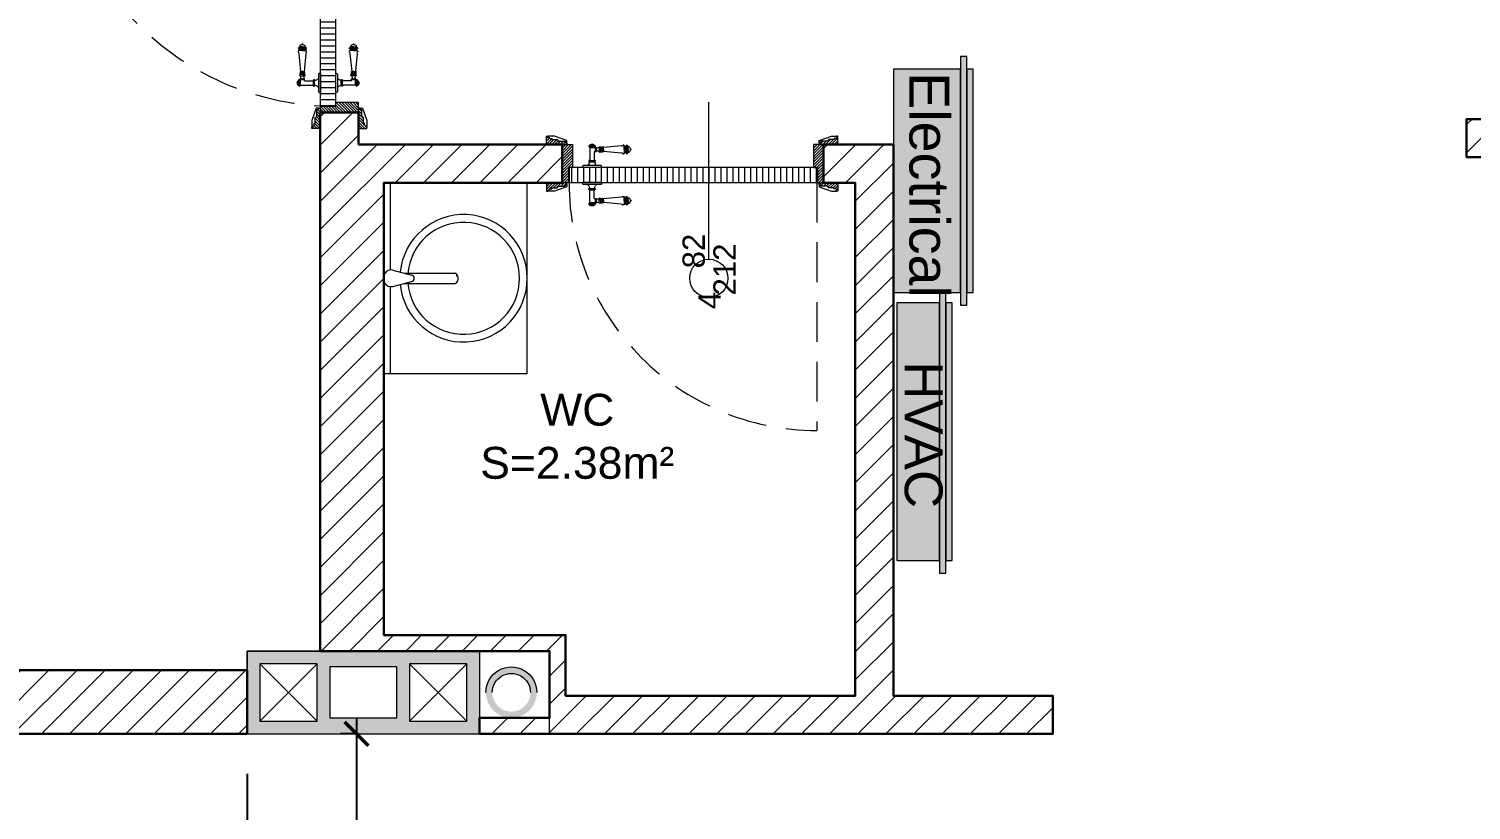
# Model space of a CAD drawing. Header units: centimetres. Extents: x 92587 to 105438, y -55119 to -48334.
# Drawn here: x 94872.6 to 95325.5, y -53786.3 to -53541.1 of the extents above; entities that cross this region are included whole.
import ezdxf

# ---------------------------------------------------------------- set-up
doc = ezdxf.new("R2010")
doc.units = ezdxf.units.CM
doc.header["$LTSCALE"] = 50
doc.header["$MEASUREMENT"] = 0
doc.linetypes.add('CACHE', pattern=[0.375, 0.25, -0.125])
doc.linetypes.add('CONTINU', pattern=[0])
doc.layers.get('0').update_dxf_attribs({"color": 8})
for name, color, linetype, lineweight in [('BANJO', 160, 'Continuous', 9), ('door', 44, 'Continuous', 5), ('KASETAT_Pen_No__22', 8, 'Continuous', 50), ('KASETAT_Pen_No__75', 6, 'Continuous', 20), ('MACONNERIE COUPE', 7, 'Continuous', 30), ('MACONNERIE HACHURE', 253, 'Continuous', 13), ('PERCEMENT', 253, 'Continuous', 20)]:
    doc.layers.add(name, color=color, linetype=linetype, lineweight=lineweight)
for name, color, linetype in [('BETON COUPE', 3, 'CONTINU'), ('BORD', 5, 'Continuous'), ('TALUS', 2, 'Continuous'), ('TEXTE', 7, 'Continuous')]:
    doc.layers.add(name, color=color, linetype=linetype)
doc.layers.add('DEMOL', color=7, linetype='Continuous', lineweight=60, true_color=0xa87e00)
doc.layers.add('KASETAT_Pen_No__176', color=7, linetype='Continuous', lineweight=15, true_color=0x93a0c6)
doc.styles.add('GENERATED_STYLE_1', font='arial.ttf')
doc.styles.add('RS_TEXT_1.50', font='arial.ttf', dxfattribs={"height": 12.5})
doc.styles.add('RS_TXT_50', font='arial.ttf', dxfattribs={"height": 12.5})
doc.dimstyles.new('RS_50CM_LINEAIRE', dxfattribs={"dimscale": 5, "dimtxt": 12.5, "dimasz": 1.5, "dimexe": 1, "dimexo": 2.5, "dimgap": 1, "dimtad": 1, "dimdec": 1, "dimrnd": 0.5, "dimdsep": 46, "dimtxsty": 'RS_TXT_50', "dimblk1": 'ARCHTICK', "dimblk2": 'ARCHTICK', "dimsah": 1, "dimcen": 2.5, "dimdle": 1, "dimclrt": 4, "dimadec": 0, "dimazin": 2, "dimtfac": 1, "dimtdec": 1, "dimtix": 1, "dimtmove": 2, "dimatfit": 3, "dimfxl": 1, "dimtolj": 1, "dimtzin": 0, "dimarcsym": 0})

# ---------------------------------------------------------------- blocks, each defined once
blk = doc.blocks.new('Lav60')
at = {"layer": 'BANJO', "linetype": 'Continuous'}
for p, q in [((-54.27, 55.4), (-54.27, 84.18)), ((-54.27, 84.18), (-54.27, 55.4)), ((-52.27, 56.8), (-52.27, 84.18)), ((-9.27, 24.18), (-9.27, 84.18)), ((-51.47, 56.78), (-45.6, 55.16)), ((-47.77, 55.78), (-31.97, 55.78)), ((-31.61, 54.81), (-31.61, 54.8)), ((-31.5, 54.81), (-31.61, 54.81)), ((-31.61, 54.8), (-31.5, 54.8)), ((-31.5, 54.8), (-31.5, 54.81)), ((-54.27, 24.18), (-54.27, 52.96)), ((-54.27, 52.96), (-54.27, 24.18)), ((-52.27, 24.18), (-52.27, 51.56)), ((-51.47, 51.58), (-45.6, 53.19)), ((-47.79, 52.59), (-31.97, 52.59))]:
    blk.add_line(p, q, dxfattribs=at)
at = {"layer": 'BANJO'}
for p, q in [((-9.27, 84.18), (-54.27, 84.18)), ((-9.27, 24.18), (-9.27, 84.18)), ((-9.27, 24.18), (-54.27, 24.18))]:
    blk.add_line(p, q, dxfattribs=at)
at = {"layer": 'BANJO', "linetype": 'Continuous'}
for centre, radius, start, end in [((-29.27, 54.18), 20, 185.6501, 174.3498), ((-29.27, 54.18), 17.58, 184.3007, 175.6991), ((-51.93, 54.18), 2.64, 79.9737, 280.0262), ((-45.78, 54.18), 1, 280.3543, 79.6456)]:
    blk.add_arc(centre, radius, start, end, dxfattribs=at)
blk.add_ellipse((-31.97, 54.18), major_axis=(0, -1.59), ratio=0.623935, start_param=0, end_param=3.141593, dxfattribs=at)
blk = doc.blocks.new('door900')
at = {"color": 0}
for p, q in [((-9.3, 67.7), (9.3, 67.7)), ((9.3, 65.2), (-9.3, 65.2)), ((-6.8, 71.5), (-6.8, 70.2)), ((-5.5, 71.5), (-6.8, 71.5)), ((-6.8, 70.2), (6.8, 70.2)), ((-6.8, 62.7), (-6.8, 24)), ((-6.8, 62.7), (6.8, 62.7)), ((-5.5, 71.5), (5.5, 71.5)), ((5.5, 71.5), (6.8, 71.5)), ((6.8, 71.5), (6.8, 70.2)), ((8.7, 62.7), (6.8, 62.7)), ((6.8, 49.1), (6.8, 24)), ((8.7, 50.9), (8.7, 50.9)), ((10.5, 56.8), (10.5, 62.5)), ((10.5, 56.8), (10.5, 51.1)), ((12.7, 56.8), (12.7, 62.5)), ((12.7, 56.8), (12.7, 51.1)), ((22.5, 63.8), (22.5, 49.8)), ((26.5, 56.8), (26.5, 63.8)), ((26.5, 63.8), (29.1, 63.8)), ((26.5, 63.8), (29.1, 63.8)), ((26.5, 56.8), (26.5, 49.8)), ((26.5, 49.8), (29.1, 49.8)), ((26.5, 49.8), (29.1, 49.8)), ((29.1, 63.8), (29.1, 62.8)), ((29.1, 62.8), (29.1, 56.8)), ((29.1, 50.8), (29.1, 56.8)), ((29.1, 50.8), (29.1, 49.8)), ((29.1, 49.8), (29.1, 49.8)), ((31.1, 62.8), (31.1, 56.8)), ((31.1, 50.8), (31.1, 56.8)), ((34.1, 56.8), (34.1, 62.8)), ((34.1, 62.8), (34.1, 56.8)), ((34.1, 50.8), (34.1, 56.8)), ((34.1, 56.8), (34.1, 50.8)), ((92.8, 68.1), (36.2, 62.8)), ((36.2, 56.8), (36.2, 62.8)), ((36.2, 56.8), (36.2, 50.8)), ((92.8, 45.5), (36.2, 50.8)), ((101.2, 67.3), (103.2, 68)), ((101.2, 56.8), (101.2, 67.3)), ((101.2, 56.8), (101.2, 46.3)), ((101.2, 46.3), (103.2, 45.7)), ((103.2, 68), (103.2, 67.7)), ((103.2, 56.8), (103.2, 68)), ((103.2, 56.8), (103.2, 46.3)), ((103.2, 45.9), (103.2, 45.7)), ((106.5, 68), (105.5, 67.3)), ((105.5, 56.8), (105.5, 67.3)), ((105.5, 56.8), (105.5, 46.3)), ((106.5, 45.7), (105.5, 46.3)), ((106.5, 56.8), (106.5, 68)), ((106.5, 56.8), (106.5, 45.7)), ((110.7, 68), (111.8, 67.3)), ((110.7, 56.8), (110.7, 68)), ((110.7, 56.8), (110.7, 45.7)), ((110.7, 45.7), (111.8, 46.3)), ((111.8, 56.8), (111.8, 67.3)), ((111.8, 66.2), (113.3, 66.2)), ((111.8, 56.8), (111.8, 46.3)), ((111.8, 47.5), (113.3, 47.5)), ((113.3, 56.8), (113.3, 66.2)), ((113.3, 56.8), (113.3, 47.5)), ((120.5, 56.8), (120.5, 58.6)), ((120.5, 56.8), (120.5, 55)), ((-30, 3), (-30, 0)), ((30, 0), (-30, 0)), ((27, 6), (-27, 6)), ((-8.3, 22.3), (8.3, 22.3)), ((-8.3, 18.3), (8.3, 18.3)), ((30, 3), (30, 0))]:
    blk.add_line(p, q, dxfattribs=at)
for centre, radius, start, end in [((-9.3, 66.5), 1.25, 90, 270), ((-6.8, 67.7), 2.51, 90.115, 179.885), ((-6.8, 65.2), 2.51, 180.115, 269.885), ((0, 64), 9.29, 53.4104, 126.5896), ((6.8, 67.7), 2.51, 0.115, 89.885), ((6.8, 65.2), 2.51, 270.115, 359.885), ((8.7, 49), 1.91, 88.7426, 178.1515), ((8.6, 64.9), 2.15, 272.7029, 297.6142), ((8.6, 48.8), 2.15, 62.3858, 87.2971), ((9.3, 66.5), 1.25, 270, 90), ((10, 62.5), 0.561, 3.7097, 127.9634), ((10, 51.1), 0.561, 232.0366, 356.2903), ((11.6, 62.5), 1.1, 0.0106, 179.9894), ((11.6, 51.1), 1.1, 180.0106, 359.9894), ((16.7, 70.5), 8.83, 243.5466, 311.3694), ((16.7, 43.2), 8.83, 48.6306, 116.4534), ((24.5, 63.7), 2.01, 4.1469, 175.8531), ((24.5, 50), 2.01, 184.1469, 355.8531), ((30.1, 62.8), 1.03, 0, 180.0014), ((30.1, 50.8), 1.03, 179.9972, 0), ((32.6, 62.8), 1.48, 0, 180), ((32.6, 50.8), 1.48, 180, 0), ((35.2, 62.8), 1.03, 0, 180), ((32.6, 62.8), 1.48, 1.563306237032948e-10, 2.08440831604393e-10), ((35.2, 50.8), 1.03, 180, 0), ((93.1, 72.5), 4.4, 266.3976, 315.6468), ((93.1, 41.1), 4.4, 44.3532, 93.6024), ((98.3, 67.4), 2.89, 358.3861, 135.6468), ((98.3, 46.2), 2.89, 224.3532, 1.6139), ((104.3, 67.6), 1.15, 170.914, 348.1019), ((104.3, 46.1), 1.15, 11.8981, 189.086), ((108.6, 68), 2.1, 0, 180), ((108.6, 45.7), 2.1, 180, 0), ((115.5, 62.5), 2.84, 13.4568, 140.4953), ((115.5, 51.2), 2.84, 219.5047, 346.5432), ((127.9, 65.2), 9.88, 191.9991, 221.6757), ((127.9, 48.5), 9.88, 138.3243, 168.0009), ((120.5, 56.8), 1.79, 0, 90), ((120.5, 56.8), 1.79, 270, 0), ((-27, 3), 3, 90, 180), ((-6.8, 6), 6, 130.5908, 180), ((-16.6, 16.6), 8.41, 314.3689, 12.0705), ((-8.3, 20.3), 2, 90, 270), ((-8.5, 24), 1.71, 275.059, 359.7825), ((8.5, 24), 1.71, 180.2175, 264.941), ((16.6, 16.6), 8.41, 167.9295, 225.6311), ((8.3, 20.3), 2, 270, 90), ((6.8, 6), 6, 0, 49.4092), ((27, 3), 3, 0, 90)]:
    blk.add_arc(centre, radius, start, end, dxfattribs=at)
blk = doc.blocks.new('_ArchTick')
at = {"color": 0, "linetype": 'ByBlock', "const_width": 0.15}
blk.add_lwpolyline([(-0.5, -0.5), (0.5, 0.5)], dxfattribs=at)
blk = doc.blocks.new('*D2869')
at = {"layer": 'Defpoints', "color": 0, "ltscale": 0.5, "transparency": 16777216}
for p in [(94941.11, -53762.36), (94614.11, -53782.36), (94941.11, -53861.87)]:
    blk.add_point(p, dxfattribs=at)
at = {"layer": 'TALUS', "color": 0, "lineweight": -2, "ltscale": 0.5, "transparency": 16777216}
for p, q in [((94941.11, -53774.86), (94941.11, -53866.87)), ((94614.11, -53794.86), (94614.11, -53866.87)), ((94609.11, -53861.87), (94946.11, -53861.87))]:
    blk.add_line(p, q, dxfattribs=at)
at = {"layer": 'TALUS', "color": 0, "lineweight": -2, "ltscale": 0.5, "transparency": 16777216, "xscale": 7.5, "yscale": 7.5, "zscale": 7.5, "rotation": 180}
blk.add_blockref('_ArchTick', (94614.11, -53861.87), dxfattribs=at)
at = {"layer": 'TALUS', "color": 0, "lineweight": -2, "ltscale": 0.5, "transparency": 16777216, "xscale": 7.5, "yscale": 7.5, "zscale": 7.5}
blk.add_blockref('_ArchTick', (94941.11, -53861.87), dxfattribs=at)
at = {"layer": 'TALUS', "color": 4, "ltscale": 0.5, "transparency": 16777216, "insert": (94777.61, -53850.49), "char_height": 12.5, "attachment_point": 5, "style": 'RS_TXT_50'}
blk.add_mtext('\\A1;327', dxfattribs=at)
blk = doc.blocks.new('*D2870')
at = {"layer": 'Defpoints', "color": 0, "ltscale": 0.5, "transparency": 16777216}
for p in [(94988.61, -53762.36), (94963.4, -54072.36), (94975.48, -54072.36)]:
    blk.add_point(p, dxfattribs=at)
at = {"layer": 'TALUS', "color": 0, "lineweight": -2, "ltscale": 0.5, "transparency": 16777216}
for p, q in [((94975.48, -53757.36), (94975.48, -54077.36)), ((94976.11, -53762.36), (94970.48, -53762.36)), ((94975.9, -54072.36), (94980.48, -54072.36))]:
    blk.add_line(p, q, dxfattribs=at)
at = {"layer": 'TALUS', "color": 0, "lineweight": -2, "ltscale": 0.5, "transparency": 16777216, "xscale": 7.5, "yscale": 7.5, "zscale": 7.5}
for p, rotation in [((94975.48, -53762.36), 90), ((94975.48, -54072.36), 270)]:
    blk.add_blockref('_ArchTick', p, dxfattribs=dict(at, rotation=rotation))
at = {"layer": 'TALUS', "color": 4, "ltscale": 0.5, "transparency": 16777216, "insert": (94964.09, -53917.36), "char_height": 12.5, "attachment_point": 5, "rotation": 90, "style": 'RS_TXT_50'}
blk.add_mtext('\\A1;310', dxfattribs=at)

msp = doc.modelspace()

# ---------------------------------------------------------------- hatches: boundary and pattern name
at = {"layer": 'door'}
h = msp.add_hatch(dxfattribs=at)
h.set_pattern_fill('ANSI31', color=256, scale=15, angle=495)
h.set_pattern_definition([(180, (195427.4219, -100451.3612), (-8e-16, -1.875), [])])
h.paths.add_polyline_path([(94968.88, -53477.46), (94968.88, -53565.27), (94964.16, -53565.27), (94964.16, -53477.46)])
h = msp.add_hatch(dxfattribs=at)
h.set_pattern_fill('ANSI31', color=256, scale=5, angle=990)
h.set_pattern_definition([(315, (151379.98944, 93057.35384), (0.4419417382, 0.4419417382), [])])
h.paths.add_polyline_path([(94976.11, -53567.36), (94976.11, -53564.22), (94968.93, -53564.22), (94968.93, -53565.48), (94964.11, -53565.48), (94964.11, -53567.36)])
edge = h.paths.add_edge_path()
edge.add_line((94978, -53571.11), (94978, -53570.7))
edge.add_line((94978, -53570.7), (94977.68, -53570.7))
edge.add_line((94977.68, -53570.7), (94977.68, -53568.93))
edge.add_line((94977.68, -53568.93), (94977.47, -53568.93))
edge.add_arc((94977.16, -53568.93), 0.314, 0, 90)
edge.add_line((94977.16, -53568.62), (94977.16, -53566.52))
edge.add_line((94977.16, -53566.52), (94976.95, -53566.52))
edge.add_arc((94976.63, -53566.52), 0.314, 360, 450)
edge.add_line((94976.63, -53566.21), (94976.63, -53566))
edge.add_line((94976.63, -53566), (94976.11, -53566))
edge.add_line((94976.11, -53566), (94976.11, -53572.36))
edge.add_line((94976.11, -53572.36), (94978.73, -53572.36))
edge.add_line((94978.73, -53572.36), (94978.73, -53571.95))
edge.add_line((94978.73, -53571.95), (94978.42, -53571.95))
edge.add_line((94978.42, -53571.95), (94978.42, -53571.53))
edge.add_arc((94978.42, -53571.11), 0.419, 180, 270, ccw=False)
edge = h.paths.add_edge_path()
edge.add_line((94962.23, -53571.11), (94962.23, -53570.7))
edge.add_line((94962.23, -53570.7), (94962.54, -53570.7))
edge.add_line((94962.54, -53570.7), (94962.54, -53568.93))
edge.add_line((94962.54, -53568.93), (94962.75, -53568.93))
edge.add_arc((94963.06, -53568.93), 0.314, 90, 180, ccw=False)
edge.add_line((94963.06, -53568.62), (94963.06, -53566.52))
edge.add_line((94963.06, -53566.52), (94963.27, -53566.52))
edge.add_arc((94963.59, -53566.52), 0.314, 90, 180, ccw=False)
edge.add_line((94963.59, -53566.21), (94963.59, -53566))
edge.add_line((94963.59, -53566), (94964.11, -53566))
edge.add_line((94964.11, -53566), (94964.11, -53572.36))
edge.add_line((94964.11, -53572.36), (94961.49, -53572.36))
edge.add_line((94961.49, -53572.36), (94961.49, -53571.95))
edge.add_line((94961.49, -53571.95), (94961.81, -53571.95))
edge.add_line((94961.81, -53571.95), (94961.81, -53571.53))
edge.add_arc((94961.81, -53571.11), 0.419, 270, 360)
h = msp.add_hatch(dxfattribs=at)
h.set_pattern_fill('ANSI31', color=256, scale=5, angle=1080)
h.set_pattern_definition([(45, (-53996.2502, 2013.06664), (-0.4419417382, 0.4419417382), [])])
h.paths.add_polyline_path([(95040.12, -53577.36), (95043.27, -53577.36), (95043.27, -53584.54), (95042.01, -53584.54), (95042.01, -53589.36), (95040.12, -53589.36)])
edge = h.paths.add_edge_path()
edge.add_line((95036.37, -53575.48), (95036.79, -53575.48))
edge.add_line((95036.79, -53575.48), (95036.79, -53575.79))
edge.add_line((95036.79, -53575.79), (95038.55, -53575.79))
edge.add_line((95038.55, -53575.79), (95038.55, -53576))
edge.add_arc((95038.55, -53576.31), 0.314, 0, 90, ccw=False)
edge.add_line((95038.87, -53576.31), (95040.96, -53576.31))
edge.add_line((95040.96, -53576.31), (95040.96, -53576.52))
edge.add_arc((95040.96, -53576.84), 0.314, 0, 90, ccw=False)
edge.add_line((95041.28, -53576.84), (95041.48, -53576.84))
edge.add_line((95041.48, -53576.84), (95041.48, -53577.36))
edge.add_line((95041.48, -53577.36), (95035.12, -53577.36))
edge.add_line((95035.12, -53577.36), (95035.12, -53574.74))
edge.add_line((95035.12, -53574.74), (95035.53, -53574.74))
edge.add_line((95035.53, -53574.74), (95035.53, -53575.06))
edge.add_line((95035.53, -53575.06), (95035.95, -53575.06))
edge.add_arc((95036.37, -53575.06), 0.419, 180, 270)
edge = h.paths.add_edge_path()
edge.add_line((95036.37, -53591.25), (95036.79, -53591.25))
edge.add_line((95036.79, -53591.25), (95036.79, -53590.93))
edge.add_line((95036.79, -53590.93), (95038.55, -53590.93))
edge.add_line((95038.55, -53590.93), (95038.55, -53590.72))
edge.add_arc((95038.55, -53590.41), 0.314, 270, 360)
edge.add_line((95038.87, -53590.41), (95040.96, -53590.41))
edge.add_line((95040.96, -53590.41), (95040.96, -53590.2))
edge.add_arc((95040.96, -53589.89), 0.314, 270, 360)
edge.add_line((95041.28, -53589.89), (95041.48, -53589.89))
edge.add_line((95041.48, -53589.89), (95041.48, -53589.36))
edge.add_line((95041.48, -53589.36), (95035.12, -53589.36))
edge.add_line((95035.12, -53589.36), (95035.12, -53591.98))
edge.add_line((95035.12, -53591.98), (95035.53, -53591.98))
edge.add_line((95035.53, -53591.98), (95035.53, -53591.67))
edge.add_line((95035.53, -53591.67), (95035.95, -53591.67))
edge.add_arc((95036.37, -53591.67), 0.419, 90, 180, ccw=False)
h = msp.add_hatch(dxfattribs=at)
h.set_pattern_fill('ANSI31', color=256, scale=5, angle=1080)
h.set_pattern_definition([(45, (-53986.2383, 2013.06664), (-0.4419417382, 0.4419417382), [])])
edge = h.paths.add_edge_path()
edge.add_line((95125.86, -53575.48), (95125.44, -53575.48))
edge.add_line((95125.44, -53575.48), (95125.44, -53575.79))
edge.add_line((95125.44, -53575.79), (95123.68, -53575.79))
edge.add_line((95123.68, -53575.79), (95123.68, -53576))
edge.add_arc((95123.68, -53576.31), 0.314, 90, 180)
edge.add_line((95123.37, -53576.31), (95121.27, -53576.31))
edge.add_line((95121.27, -53576.31), (95121.27, -53576.52))
edge.add_arc((95121.27, -53576.84), 0.314, 90, 180)
edge.add_line((95120.96, -53576.84), (95120.75, -53576.84))
edge.add_line((95120.75, -53576.84), (95120.75, -53577.36))
edge.add_line((95120.75, -53577.36), (95126.61, -53577.36))
edge.add_line((95126.61, -53577.36), (95126.61, -53574.74))
edge.add_line((95126.61, -53574.74), (95126.2, -53574.74))
edge.add_line((95126.2, -53574.74), (95126.2, -53575.06))
edge.add_line((95126.2, -53575.06), (95126.28, -53575.06))
edge.add_arc((95125.86, -53575.06), 0.419, -90, 0, ccw=False)
h.paths.add_polyline_path([(95122.11, -53577.36), (95118.97, -53577.36), (95118.97, -53584.54), (95120.23, -53584.54), (95120.23, -53589.36), (95122.11, -53589.36)])
edge = h.paths.add_edge_path()
edge.add_line((95125.86, -53591.25), (95125.44, -53591.25))
edge.add_line((95125.44, -53591.25), (95125.44, -53590.93))
edge.add_line((95125.44, -53590.93), (95123.68, -53590.93))
edge.add_line((95123.68, -53590.93), (95123.68, -53590.72))
edge.add_arc((95123.68, -53590.41), 0.314, 180, 270, ccw=False)
edge.add_line((95123.37, -53590.41), (95121.27, -53590.41))
edge.add_line((95121.27, -53590.41), (95121.27, -53590.2))
edge.add_arc((95121.27, -53589.89), 0.314, 180, 270, ccw=False)
edge.add_line((95120.96, -53589.89), (95120.75, -53589.89))
edge.add_line((95120.75, -53589.89), (95120.75, -53589.36))
edge.add_line((95120.75, -53589.36), (95126.61, -53589.36))
edge.add_line((95126.61, -53589.36), (95126.61, -53591.98))
edge.add_line((95126.61, -53591.98), (95126.2, -53591.98))
edge.add_line((95126.2, -53591.98), (95126.2, -53591.67))
edge.add_line((95126.2, -53591.67), (95126.28, -53591.67))
edge.add_arc((95125.86, -53591.67), 0.419, 360, 450)
h = msp.add_hatch(dxfattribs=at)
h.set_pattern_fill('ANSI31', color=256, scale=15, angle=585)
h.set_pattern_definition([(270, (139512.4649, 46060.499), (1.875, -2e-15), [])])
h.paths.add_polyline_path([(95120.02, -53584.6), (95042.22, -53584.6), (95042.22, -53589.31), (95120.02, -53589.31)])
at = {"layer": 'KASETAT_Pen_No__176', "linetype": 'Continuous', "lineweight": 0, "true_color": 0x2776bb}
msp.add_hatch(color=152, dxfattribs=at).paths.add_polyline_path([(95169.11, -53623.77), (95169.11, -53553.77), (95167.11, -53553.77), (95167.11, -53549.77), (95165.11, -53549.77), (95165.11, -53553.77), (95144.11, -53553.77), (95144.11, -53623.77), (95165.11, -53623.77), (95165.11, -53627.77), (95167.11, -53627.77), (95167.11, -53623.77)])
at = {"layer": 'KASETAT_Pen_No__75', "linetype": 'Continuous', "lineweight": 0, "true_color": 0xbf00bf}
msp.add_hatch(color=212, dxfattribs=at).paths.add_polyline_path([(95162.51, -53707.95), (95162.51, -53627.05), (95160.51, -53627.05), (95160.51, -53623.05), (95158.51, -53623.05), (95158.51, -53627.05), (95145.11, -53627.05), (95145.11, -53707.95), (95158.51, -53707.95), (95158.51, -53711.95), (95160.51, -53711.95), (95160.51, -53707.95)])
at = {"layer": 'MACONNERIE HACHURE'}
h = msp.add_hatch(dxfattribs=at)
h.set_pattern_fill('ANSI31', color=256, scale=50, style=0)
h.set_pattern_definition([(45, (845.911, 6550.742), (-4.41941738, 4.41941738), [])])
h.paths.add_polyline_path([(96464.11, -53567.36), (96464.11, -53736.36), (96392.11, -53736.36), (96392.11, -53757.36), (96414.11, -53757.36), (96414.11, -53762.36), (96234.11, -53762.36), (96234.11, -53750.36), (96284.11, -53750.36), (96284.11, -53577.36), (96306.11, -53577.36), (96306.11, -53589.36), (96296.11, -53589.36), (96296.11, -53750.36), (96387.11, -53750.36), (96387.11, -53731.36), (96444.11, -53731.36), (96444.11, -53589.36), (96388.11, -53589.36), (96388.11, -53577.36), (96452.11, -53577.36), (96452.11, -53567.36)])
h.paths.add_polyline_path([(95894.28, -52902.36), (95944.11, -52902.36), (95944.11, -52942.36), (95894.28, -52942.36)])
h.paths.add_polyline_path([(95734.11, -52902.36), (95774.11, -52902.36), (95774.11, -52942.36), (95734.11, -52942.36)])
h.paths.add_polyline_path([(95874.11, -52547.36), (95964.11, -52547.36), (95964.11, -52607.36), (96117.11, -52607.36), (96117.11, -52547.36), (96129.11, -52547.36), (96129.11, -52667.36), (96109.11, -52667.36), (96109.11, -52632.36), (95944.11, -52632.36), (95944.11, -52583.36), (95874.11, -52583.36), (95874.11, -52632.36), (95839.11, -52632.36), (95839.11, -52612.36), (95849.11, -52612.36), (95849.11, -52562.36), (95874.11, -52562.36), (95874.11, -52578.36), (95944.11, -52578.36), (95944.11, -52552.36), (95874.11, -52552.36)])
h.paths.add_polyline_path([(96444.11, -54162.36), (96344.11, -54162.36), (96344.11, -54187.36), (96444.11, -54187.36)])
h.paths.add_polyline_path([(96679.11, -52154.25), (96704.11, -52154.25), (96704.11, -52107.36), (96679.11, -52107.36)])
h.paths.add_polyline_path([(96679.11, -54052.36), (96704.11, -54052.36), (96704.11, -54072.36), (96679.11, -54072.36)])
h.paths.add_polyline_path([(95996.61, -52902.36), (95979.11, -52902.36), (95979.11, -52922.36), (95996.61, -52922.36)])
h.paths.add_polyline_path([(96319.11, -52789.36), (96329.11, -52789.36), (96329.11, -52777.36), (96289.11, -52777.36), (96289.11, -52789.36), (96299.11, -52789.36), (96299.11, -53107.36), (96129.11, -53107.36), (96129.11, -52789.36), (96207.12, -52789.36), (96207.12, -52777.36), (96129.11, -52777.36), (96129.11, -52767.36), (96109.11, -52767.36), (96109.11, -52902.36), (96096.61, -52902.36), (96096.61, -52922.36), (96109.11, -52922.36), (96109.11, -53137.36), (96130.11, -53137.36), (96130.11, -53467.36), (96228.12, -53467.36), (96228.12, -53455.36), (96150.11, -53455.36), (96150.11, -53137.36), (96320.11, -53137.36), (96320.11, -53455.36), (96310.11, -53455.36), (96310.11, -53467.36), (96350.11, -53467.36), (96350.11, -53455.36), (96340.11, -53455.36), (96340.11, -53137.36), (96679.11, -53137.36), (96679.11, -53182.36), (96704.11, -53182.36), (96704.11, -53132.36), (96814.11, -53132.36), (96814.11, -53112.36), (96704.11, -53112.36), (96704.11, -53062.36), (96679.11, -53062.36), (96679.11, -53107.36), (96319.11, -53107.36)])
h.paths.add_polyline_path([(96487.11, -53762.36), (96487.11, -53742.36), (96789.11, -53742.36), (96789.11, -53677.36), (96814.11, -53677.36), (96814.11, -53767.36), (96704.11, -53767.36), (96704.11, -53782.36), (96679.11, -53782.36), (96679.11, -53762.36)])
h.paths.add_polyline_path([(96044.11, -53859.36), (96019.11, -53859.36), (96019.11, -53581.36), (95967.11, -53581.36), (95967.11, -53559.36), (95979.11, -53559.36), (95979.11, -53569.36), (96104.11, -53569.36), (96104.11, -53581.36), (96044.11, -53581.36)])
h.paths.add_polyline_path([(96019.11, -53932.36), (96019.11, -53952.36), (95969.11, -53952.36), (95969.11, -54072.36), (95944.11, -54072.36), (95944.11, -53957.36), (95926.61, -53957.36), (95926.61, -53932.36)])
h.paths.add_polyline_path([(96679.11, -54122.36), (96679.11, -54162.36), (96624.11, -54162.36), (96624.11, -54187.36), (96704.11, -54187.36), (96704.11, -54122.36)])
h.paths.add_polyline_path([(96104.11, -54162.36), (96164.11, -54162.36), (96164.11, -54187.36), (96079.11, -54187.36), (96079.11, -54122.36), (96079.11, -54122.36), (96079.11, -54072.36), (96104.11, -54072.36)])
h.paths.add_polyline_path([(96679.11, -52482.36), (96679.11, -52424.25), (96704.11, -52424.25), (96704.11, -52477.36), (96814.11, -52477.36), (96814.11, -52567.36), (96789.11, -52567.36), (96789.11, -52502.36), (96456.11, -52502.36), (96456.11, -52675.36), (96444.11, -52675.36), (96444.11, -52667.36), (96388.11, -52667.36), (96388.11, -52655.36), (96444.11, -52655.36), (96444.11, -52507.36), (96296.11, -52507.36), (96296.11, -52655.36), (96306.11, -52655.36), (96306.11, -52667.36), (96284.11, -52667.36), (96284.11, -52494.36), (96234.24, -52494.36), (96234.24, -52482.36)])
h.paths.add_polyline_path([(96444.11, -52809.36), (96444.11, -52789.36), (96421.11, -52789.36), (96421.11, -52777.36), (96444.11, -52777.36), (96444.11, -52767.36), (96456.11, -52767.36), (96456.11, -52797.36), (96679.11, -52797.36), (96679.11, -52809.36)], flags=17)
h.paths.add_polyline_path([(96464.11, -53447.36), (96679.11, -53447.36), (96679.11, -53435.36), (96452.11, -53435.36), (96452.11, -53455.36), (96442.11, -53455.36), (96442.11, -53467.36), (96452.11, -53467.36), (96452.11, -53475.36), (96464.11, -53475.36)])
h.paths.add_polyline_path([(95879.11, -53447.36), (95879.11, -53459.36), (95967.11, -53459.36), (95967.11, -53467.36), (95979.11, -53467.36), (95979.11, -53447.36)])
h.paths.add_polyline_path([(96789.11, -52797.36), (96814.11, -52797.36), (96814.11, -52747.36), (96789.11, -52747.36)])
h.paths.add_polyline_path([(96789.11, -53447.36), (96814.11, -53447.36), (96814.11, -53497.36), (96789.11, -53497.36)])
h.paths.add_polyline_path([(96679.11, -52847.36), (96704.11, -52847.36), (96704.11, -52902.25), (96679.11, -52902.25)], flags=17)
h.paths.add_polyline_path([(96679.11, -53397.36), (96704.11, -53397.36), (96704.11, -53342.47), (96679.11, -53342.47)], flags=17)
h.paths.add_polyline_path([(95533.94, -52902.36), (95484.11, -52902.36), (95484.11, -52942.36), (95533.94, -52942.36)])
h.paths.add_polyline_path([(95694.11, -52902.36), (95654.11, -52902.36), (95654.11, -52942.36), (95694.11, -52942.36)])
h.paths.add_polyline_path([(95849.11, -52082.36), (95829.11, -52082.36), (95829.11, -52057.36), (95849.11, -52057.36)])
h.paths.add_polyline_path([(96164.11, -52082.36), (96164.11, -52057.36), (95984.11, -52057.36), (95984.11, -52082.36)])
h.paths.add_polyline_path([(95554.11, -52547.36), (95464.11, -52547.36), (95464.11, -52607.36), (95311.11, -52607.36), (95311.11, -52547.36), (95299.11, -52547.36), (95299.11, -52667.36), (95319.11, -52667.36), (95319.11, -52632.36), (95484.11, -52632.36), (95484.11, -52583.36), (95554.11, -52583.36), (95554.11, -52632.36), (95739.11, -52632.36), (95739.11, -52612.36), (95579.11, -52612.36), (95579.11, -52562.36), (95554.11, -52562.36), (95554.11, -52578.36), (95484.11, -52578.36), (95484.11, -52552.36), (95554.11, -52552.36)])
h.paths.add_polyline_path([(94984.11, -54162.36), (95084.11, -54162.36), (95084.11, -54187.36), (94984.11, -54187.36)])
h.paths.add_polyline_path([(94749.11, -52154.25), (94724.11, -52154.25), (94724.11, -52107.36), (94749.11, -52107.36)])
h.paths.add_polyline_path([(94749.11, -54052.36), (94724.11, -54052.36), (94724.11, -54072.36), (94749.11, -54072.36)])
h.paths.add_polyline_path([(95431.61, -52902.36), (95449.11, -52902.36), (95449.11, -52922.36), (95431.61, -52922.36)])
h.paths.add_polyline_path([(95729.11, -53932.36), (95746.61, -53932.36), (95746.61, -53957.36), (95729.11, -53957.36), (95729.11, -54122.36), (95699.11, -54122.36), (95699.11, -53957.36), (95681.5, -53957.36), (95681.5, -53932.36), (95699.11, -53932.36), (95699.11, -53459.36), (95631.11, -53459.36), (95631.11, -53447.36), (95699.11, -53447.36), (95699.11, -53272.36), (95729.11, -53272.36), (95729.11, -53447.36), (95797.11, -53447.36), (95797.11, -53459.36), (95729.11, -53459.36)])
h.paths.add_polyline_path([(95109.11, -52789.36), (95099.11, -52789.36), (95099.11, -52777.36), (95139.11, -52777.36), (95139.11, -52789.36), (95129.11, -52789.36), (95129.11, -53107.36), (95299.11, -53107.36), (95299.11, -52789.36), (95221.1, -52789.36), (95221.1, -52777.36), (95299.11, -52777.36), (95299.11, -52767.36), (95319.11, -52767.36), (95319.11, -52902.36), (95331.61, -52902.36), (95331.61, -52922.36), (95319.11, -52922.36), (95319.11, -53137.36), (95298.11, -53137.36), (95298.11, -53467.36), (95200.1, -53467.36), (95200.1, -53455.36), (95278.11, -53455.36), (95278.11, -53137.36), (95108.11, -53137.36), (95108.11, -53455.36), (95118.11, -53455.36), (95118.11, -53467.36), (95078.11, -53467.36), (95078.11, -53455.36), (95088.11, -53455.36), (95088.11, -53137.36), (94749.11, -53137.36), (94749.11, -53182.36), (94724.11, -53182.36), (94724.11, -53132.36), (94614.11, -53132.36), (94614.11, -53112.36), (94724.11, -53112.36), (94724.11, -53062.36), (94749.11, -53062.36), (94749.11, -53107.36), (95109.11, -53107.36)])
h.paths.add_polyline_path([(94964.11, -53736.36), (95036.11, -53736.36), (95036.11, -53757.36), (95014.11, -53757.36), (95014.11, -53762.36), (95194.11, -53762.36), (95194.11, -53750.36), (95144.11, -53750.36), (95144.11, -53577.36), (95122.11, -53577.36), (95122.11, -53589.36), (95132.11, -53589.36), (95132.11, -53750.36), (95041.11, -53750.36), (95041.11, -53731.36), (94984.11, -53731.36), (94984.11, -53589.36), (95040.11, -53589.36), (95040.11, -53577.36), (94976.11, -53577.36), (94976.11, -53567.36), (94964.11, -53567.36)])
h.paths.add_polyline_path([(94941.11, -53762.36), (94941.11, -53742.36), (94639.11, -53742.36), (94639.11, -53677.36), (94614.11, -53677.36), (94614.11, -53767.36), (94724.11, -53767.36), (94724.11, -53782.36), (94749.11, -53782.36), (94749.11, -53762.36)])
h.paths.add_polyline_path([(95384.11, -53859.36), (95409.11, -53859.36), (95409.11, -53581.36), (95461.11, -53581.36), (95461.11, -53559.36), (95449.11, -53559.36), (95449.11, -53569.36), (95324.11, -53569.36), (95324.11, -53581.36), (95384.11, -53581.36)])
h.paths.add_polyline_path([(95409.11, -53932.36), (95409.11, -53952.36), (95459.11, -53952.36), (95459.11, -54072.36), (95484.11, -54072.36), (95484.11, -53957.36), (95501.61, -53957.36), (95501.61, -53932.36)])
h.paths.add_polyline_path([(94749.11, -54122.36), (94749.11, -54162.36), (94804.11, -54162.36), (94804.11, -54187.36), (94724.11, -54187.36), (94724.11, -54122.36)])
h.paths.add_polyline_path([(95324.11, -54162.36), (95264.11, -54162.36), (95264.11, -54187.36), (95349.11, -54187.36), (95349.11, -54122.36), (95349.11, -54122.36), (95349.11, -54072.36), (95324.11, -54072.36)])
h.paths.add_polyline_path([(96679.11, -52082.36), (96624.11, -52082.36), (96624.11, -52057.36), (96679.11, -52057.36)])
h.paths.add_polyline_path([(96444.11, -52082.36), (96444.11, -52057.36), (96344.11, -52057.36), (96344.11, -52082.36)])
h.paths.add_polyline_path([(95729.11, -52082.36), (95579.11, -52082.36), (95579.11, -52057.36), (95729.11, -52057.36)])
h.paths.add_polyline_path([(95444.11, -52082.36), (94749.11, -52082.36), (94749.11, -52057.36), (95444.11, -52057.36)])
h.paths.add_polyline_path([(94749.11, -52482.36), (94749.11, -52424.25), (94724.11, -52424.25), (94724.11, -52477.36), (94614.11, -52477.36), (94614.11, -52567.36), (94639.11, -52567.36), (94639.11, -52502.36), (94972.11, -52502.36), (94972.11, -52675.36), (94984.11, -52675.36), (94984.11, -52667.36), (95040.11, -52667.36), (95040.11, -52655.36), (94984.11, -52655.36), (94984.11, -52507.36), (95132.11, -52507.36), (95132.11, -52655.36), (95122.11, -52655.36), (95122.11, -52667.36), (95144.11, -52667.36), (95144.11, -52494.36), (95193.98, -52494.36), (95193.98, -52482.36)])
h.paths.add_polyline_path([(94984.11, -52809.36), (94984.11, -52789.36), (95007.11, -52789.36), (95007.11, -52777.36), (94984.11, -52777.36), (94984.11, -52767.36), (94972.11, -52767.36), (94972.11, -52797.36), (94749.11, -52797.36), (94749.11, -52809.36)], flags=17)
h.paths.add_polyline_path([(94964.11, -53447.36), (94749.11, -53447.36), (94749.11, -53435.36), (94976.11, -53435.36), (94976.11, -53455.36), (94986.11, -53455.36), (94986.11, -53467.36), (94976.11, -53467.36), (94976.11, -53475.36), (94964.11, -53475.36)])
h.paths.add_polyline_path([(95549.11, -53447.36), (95549.11, -53459.36), (95461.11, -53459.36), (95461.11, -53467.36), (95449.11, -53467.36), (95449.11, -53447.36)])
h.paths.add_polyline_path([(94639.11, -52797.36), (94614.11, -52797.36), (94614.11, -52747.36), (94639.11, -52747.36)])
h.paths.add_polyline_path([(94639.11, -53447.36), (94614.11, -53447.36), (94614.11, -53497.36), (94639.11, -53497.36)])
h.paths.add_polyline_path([(94749.11, -52847.36), (94724.11, -52847.36), (94724.11, -52902.25), (94749.11, -52902.25)], flags=17)
h.paths.add_polyline_path([(94749.11, -53397.36), (94724.11, -53397.36), (94724.11, -53342.47), (94749.11, -53342.47)], flags=17)
at = {"layer": 'PERCEMENT'}
h = msp.add_hatch(color=256, dxfattribs=at)
h.paths.add_polyline_path([(95014.11, -53762.36), (94941.11, -53762.36), (94941.11, -53736.36), (95014.11, -53736.36)])
h.paths.add_polyline_path([(95010.11, -53758.36), (95010.11, -53740.36), (94992.11, -53740.36), (94992.11, -53758.36)], flags=0)
h.paths.add_polyline_path([(94988.11, -53741.36), (94967.11, -53741.36), (94967.11, -53757.36), (94988.11, -53757.36)], flags=0)
h.paths.add_polyline_path([(94963.11, -53758.36), (94963.11, -53740.36), (94945.11, -53740.36), (94945.11, -53758.36)], flags=0)
h = msp.add_hatch(color=256, dxfattribs=at)
edge = h.paths.add_edge_path()
edge.add_ellipse((95024.11, -53749.36), major_axis=(5.66, -5.66), ratio=1, start_angle=45, end_angle=225, ccw=False)
edge.add_ellipse((95024.11, -53749.36), major_axis=(5.66, -5.66), ratio=1, start_angle=-135, end_angle=45, ccw=False)
edge = h.paths.add_edge_path(flags=0)
edge.add_ellipse((95024.11, -53749.36), major_axis=(-4.24, -4.24), ratio=1, start_angle=315, end_angle=495)
edge.add_ellipse((95024.11, -53749.36), major_axis=(-4.24, -4.24), ratio=1, start_angle=135, end_angle=315)

# ---------------------------------------------------------------- linework, layer by layer
at = {"layer": 'BORD', "lineweight": 5, "ltscale": 0.5}
msp.add_lwpolyline([(94941.11, -53762.36), (95036.11, -53762.36), (95036.11, -53736.36), (94941.11, -53736.36)], close=True, dxfattribs=at)
at = {"layer": 'door'}
msp.add_line((95086.12, -53613.36), (95086.12, -53564.04), dxfattribs=at)
at = {"layer": 'door', "linetype": 'CACHE'}
msp.add_line((95120.02, -53589.31), (95120.02, -53667.11), dxfattribs=at)
at = {"layer": 'door'}
for points in [[(94968.88, -53477.46), (94968.88, -53565.27), (94964.16, -53565.27), (94964.16, -53477.46), (94968.88, -53477.46)], [(94976.11, -53567.36), (94976.11, -53564.22), (94968.93, -53564.22), (94968.93, -53565.48), (94964.11, -53565.48), (94964.11, -53567.36), (94976.11, -53567.36)], [(94963.59, -53566), (94962.85, -53566), (94961.49, -53569.86), (94961.49, -53571.95)], [(94976.63, -53566), (94977.37, -53566), (94978.73, -53569.86), (94978.73, -53571.95)], [(95041.48, -53576.84), (95041.48, -53576.11), (95037.63, -53574.74), (95035.53, -53574.74)], [(95040.12, -53577.36), (95043.27, -53577.36), (95043.27, -53584.54), (95042.01, -53584.54), (95042.01, -53589.36), (95040.12, -53589.36), (95040.12, -53577.36)], [(95122.11, -53577.36), (95118.97, -53577.36), (95118.97, -53584.54), (95120.23, -53584.54), (95120.23, -53589.36), (95122.11, -53589.36), (95122.11, -53577.36)], [(95120.75, -53576.84), (95120.75, -53576.11), (95124.61, -53574.74), (95126.2, -53574.74)], [(95120.02, -53584.6), (95042.22, -53584.6), (95042.22, -53589.31), (95120.02, -53589.31), (95120.02, -53584.6)], [(95041.48, -53589.89), (95041.48, -53590.62), (95037.63, -53591.98), (95035.53, -53591.98)], [(95120.75, -53589.89), (95120.75, -53590.62), (95124.61, -53591.98), (95126.2, -53591.98)]]:
    msp.add_lwpolyline(points, dxfattribs=at)
for points in [[(94962.23, -53571.11), (94962.23, -53570.7), (94962.54, -53570.7), (94962.54, -53568.93), (94962.75, -53568.93, -0.414214), (94963.06, -53568.62), (94963.06, -53566.52), (94963.27, -53566.52, -0.414214), (94963.59, -53566.21), (94963.59, -53566), (94964.11, -53566), (94964.11, -53572.36), (94961.49, -53572.36), (94961.49, -53571.95), (94961.81, -53571.95), (94961.81, -53571.53, 0.414214), (94962.23, -53571.11)], [(94978, -53571.11), (94978, -53570.7), (94977.68, -53570.7), (94977.68, -53568.93), (94977.47, -53568.93, 0.414214), (94977.16, -53568.62), (94977.16, -53566.52), (94976.95, -53566.52, 0.414214), (94976.63, -53566.21), (94976.63, -53566), (94976.11, -53566), (94976.11, -53572.36), (94978.73, -53572.36), (94978.73, -53571.95), (94978.42, -53571.95), (94978.42, -53571.53, -0.414214), (94978, -53571.11)], [(95036.37, -53575.48), (95036.79, -53575.48), (95036.79, -53575.79), (95038.55, -53575.79), (95038.55, -53576, -0.414214), (95038.87, -53576.31), (95040.96, -53576.31), (95040.96, -53576.52, -0.414214), (95041.28, -53576.84), (95041.48, -53576.84), (95041.48, -53577.36), (95035.12, -53577.36), (95035.12, -53574.74), (95035.53, -53574.74), (95035.53, -53575.06), (95035.95, -53575.06, 0.414214), (95036.37, -53575.48)], [(95125.86, -53575.48), (95125.44, -53575.48), (95125.44, -53575.79), (95123.68, -53575.79), (95123.68, -53576, 0.414214), (95123.37, -53576.31), (95121.27, -53576.31), (95121.27, -53576.52, 0.414214), (95120.96, -53576.84), (95120.75, -53576.84), (95120.75, -53577.36), (95126.61, -53577.36), (95126.61, -53574.74), (95126.2, -53574.74), (95126.2, -53575.06), (95126.28, -53575.06, -0.414214), (95125.86, -53575.48)], [(95036.37, -53591.25), (95036.79, -53591.25), (95036.79, -53590.93), (95038.55, -53590.93), (95038.55, -53590.72, 0.414214), (95038.87, -53590.41), (95040.96, -53590.41), (95040.96, -53590.2, 0.414214), (95041.28, -53589.89), (95041.48, -53589.89), (95041.48, -53589.36), (95035.12, -53589.36), (95035.12, -53591.98), (95035.53, -53591.98), (95035.53, -53591.67), (95035.95, -53591.67, -0.414214), (95036.37, -53591.25)], [(95125.86, -53591.25), (95125.44, -53591.25), (95125.44, -53590.93), (95123.68, -53590.93), (95123.68, -53590.72, -0.414214), (95123.37, -53590.41), (95121.27, -53590.41), (95121.27, -53590.2, -0.414214), (95120.96, -53589.89), (95120.75, -53589.89), (95120.75, -53589.36), (95126.61, -53589.36), (95126.61, -53591.98), (95126.2, -53591.98), (95126.2, -53591.67), (95126.28, -53591.67, 0.414214), (95125.86, -53591.25)]]:
    msp.add_lwpolyline(points, format="xyb", dxfattribs=at)
msp.add_circle((95086.12, -53619.36), 6, dxfattribs=at)
at = {"layer": 'door', "linetype": 'CACHE'}
for centre, radius, start, end in [((94969.11, -53477.37), 88.04, 180.0583, 266.7816), ((95120.02, -53589.31), 77.8, 180, 270)]:
    msp.add_arc(centre, radius, start, end, dxfattribs=at)
at = {"layer": 'KASETAT_Pen_No__22', "color": 32, "linetype": 'Continuous', "lineweight": 0, "true_color": 0xcd6928}
for p, q in [((95167.11, -53549.77), (95165.11, -53549.77)), ((95165.11, -53549.77), (95165.11, -53627.77)), ((95167.11, -53627.77), (95167.11, -53549.77)), ((95165.11, -53553.77), (95144.11, -53553.77)), ((95144.11, -53553.77), (95144.11, -53623.77)), ((95165.11, -53623.77), (95165.11, -53553.77)), ((95169.11, -53553.77), (95167.11, -53553.77)), ((95167.11, -53553.77), (95167.11, -53623.77)), ((95169.11, -53623.77), (95169.11, -53553.77)), ((95144.11, -53623.77), (95165.11, -53623.77)), ((95167.11, -53623.77), (95169.11, -53623.77)), ((95165.11, -53627.77), (95167.11, -53627.77))]:
    msp.add_line(p, q, dxfattribs=at)
at = {"layer": 'KASETAT_Pen_No__22', "color": 8, "linetype": 'Continuous', "lineweight": 0}
for p, q in [((95160.51, -53623.05), (95158.51, -53623.05)), ((95158.51, -53623.05), (95158.51, -53711.95)), ((95160.51, -53711.95), (95160.51, -53623.05)), ((95158.51, -53627.05), (95145.11, -53627.05)), ((95145.11, -53627.05), (95145.11, -53707.95)), ((95158.51, -53707.95), (95158.51, -53627.05)), ((95162.51, -53627.05), (95160.51, -53627.05)), ((95160.51, -53627.05), (95160.51, -53707.95)), ((95162.51, -53707.95), (95162.51, -53627.05)), ((95145.11, -53707.95), (95158.51, -53707.95)), ((95160.51, -53707.95), (95162.51, -53707.95)), ((95158.51, -53711.95), (95160.51, -53711.95))]:
    msp.add_line(p, q, dxfattribs=at)
at = {"layer": 'MACONNERIE COUPE'}
for points in [[(95384.11, -53859.36), (95409.11, -53859.36), (95409.11, -53581.36), (95461.11, -53581.36), (95461.11, -53559.36), (95449.11, -53559.36), (95449.11, -53569.36), (95324.11, -53569.36), (95324.11, -53581.36), (95384.11, -53581.36)], [(94964.11, -53736.36), (95036.11, -53736.36), (95036.11, -53757.36), (95014.11, -53757.36), (95014.11, -53762.36), (95194.11, -53762.36), (95194.11, -53750.36), (95144.11, -53750.36), (95144.11, -53577.36), (95122.11, -53577.36), (95122.11, -53589.36), (95132.11, -53589.36), (95132.11, -53750.36), (95041.11, -53750.36), (95041.11, -53731.36), (94984.11, -53731.36), (94984.11, -53589.36), (95040.11, -53589.36), (95040.11, -53577.36), (94976.11, -53577.36), (94976.11, -53567.36), (94964.11, -53567.36)], [(94941.11, -53762.36), (94941.11, -53742.36), (94639.11, -53742.36), (94639.11, -53677.36), (94614.11, -53677.36), (94614.11, -53767.36), (94724.11, -53767.36), (94724.11, -53782.36), (94749.11, -53782.36), (94749.11, -53762.36)]]:
    msp.add_lwpolyline(points, close=True, dxfattribs=at)
at = {"layer": 'PERCEMENT'}
for p, q in [((94941.11, -53762.36), (94941.11, -53736.36)), ((94941.11, -53736.36), (95014.11, -53736.36)), ((95014.11, -53736.36), (95014.11, -53762.36)), ((94963.11, -53740.36), (94945.11, -53740.36)), ((94945.11, -53740.36), (94945.11, -53758.36)), ((94963.11, -53758.36), (94945.11, -53740.36)), ((94963.11, -53740.36), (94945.11, -53758.36)), ((94963.11, -53758.36), (94963.11, -53740.36)), ((94988.11, -53741.36), (94967.11, -53741.36)), ((94967.11, -53741.36), (94967.11, -53757.36)), ((94988.11, -53757.36), (94988.11, -53741.36)), ((95010.11, -53740.36), (94992.11, -53740.36)), ((94992.11, -53740.36), (94992.11, -53758.36)), ((95010.11, -53758.36), (94992.11, -53740.36)), ((95010.11, -53740.36), (94992.11, -53758.36)), ((95010.11, -53758.36), (95010.11, -53740.36)), ((94945.11, -53758.36), (94963.11, -53758.36)), ((94967.11, -53757.36), (94988.11, -53757.36)), ((94992.11, -53758.36), (95010.11, -53758.36))]:
    msp.add_line(p, q, dxfattribs=at)
at = {"layer": 'PERCEMENT', "extrusion": (0, 0, -1)}
for major_axis in [(5.66, -5.66), (4.24, -4.24)]:
    msp.add_ellipse((95024.11, -53749.36), major_axis=major_axis, ratio=1, start_param=2.356194, end_param=5.497787, dxfattribs=at)

# ---------------------------------------------------------------- block references
at = {"layer": 'BETON COUPE', "lineweight": 5}
msp.add_blockref('Lav60', (95038.38, -53673.54), dxfattribs=at)
at = {"layer": 'door', "yscale": 0.1, "zscale": 0.1}
for p, xscale, rotation in [((94964.16, -53558.03), 0.1, 90.00000000000001), ((94968.88, -53558.03), -0.1, 270), ((95049.46, -53589.31), -0.1, 180)]:
    msp.add_blockref('door900', p, dxfattribs=dict(at, xscale=xscale, rotation=rotation))
at = {"layer": 'door', "xscale": 0.1, "yscale": 0.1, "zscale": 0.1}
msp.add_blockref('door900', (95049.46, -53584.6), dxfattribs=at)

# ---------------------------------------------------------------- texts
at = {"layer": 'DEMOL', "lineweight": -2, "insert": (95044.81, -53669.01), "char_height": 10, "width": 93.9293, "attachment_point": 5, "style": 'RS_TEXT_1.50'}
msp.add_mtext('WC\\PS=2.38m²', dxfattribs=at)
at = {"layer": 'door', "char_height": 7, "rotation": 90, "style": 'GENERATED_STYLE_1'}
for s, insert, attachment_point in [('\\A1;\\pxql,t0;82', (95084.97, -53605.37), 9), ('\\A1;\\pxql,t0;212', (95094.55, -53608.43), 9), ('\\A1;\\pxql,t0;4', (95082.79, -53622.05), 3)]:
    msp.add_mtext(s, dxfattribs=dict(at, insert=insert, attachment_point=attachment_point))
at = {"layer": 'TEXTE', "attachment_point": 4, "rotation": 270, "style": 'RS_TEXT_1.50'}
for s, insert, char_height, width in [('Electrical', (95155.27, -53554.65), 12.5, 4.547473508864641e-13), ('Electrical', (95155.27, -53554.65), 12.5, 4.547473508864641e-13), ('HVAC', (95153.49, -53645.4), 11.875, 4.320099833421408e-13), ('HVAC', (95153.49, -53645.4), 11.875, 4.320099833421408e-13)]:
    msp.add_mtext(s, dxfattribs=dict(at, insert=insert, char_height=char_height, width=width))

# ---------------------------------------------------------------- dimensions: what is measured, and where the dimension line sits
at = {"layer": 'TALUS', "ltscale": 0.5}
dim = msp.add_linear_dim(base=(94975.48, -54072.36), p1=(94988.61, -53762.36), p2=(94963.4, -54072.36), angle=90, dimstyle='RS_50CM_LINEAIRE', dxfattribs=at)
dim.commit()
dim.dimension.update_dxf_attribs({"geometry": '*D2870', "text_midpoint": (94964.09, -53917.36)})
dim = msp.add_linear_dim(base=(94941.11, -53861.87), p1=(94614.11, -53782.36), p2=(94941.11, -53762.36), dimstyle='RS_50CM_LINEAIRE', dxfattribs=at)
dim.commit()
dim.dimension.update_dxf_attribs({"geometry": '*D2869', "text_midpoint": (94777.61, -53850.49)})

doc.saveas('drawing.dxf')
